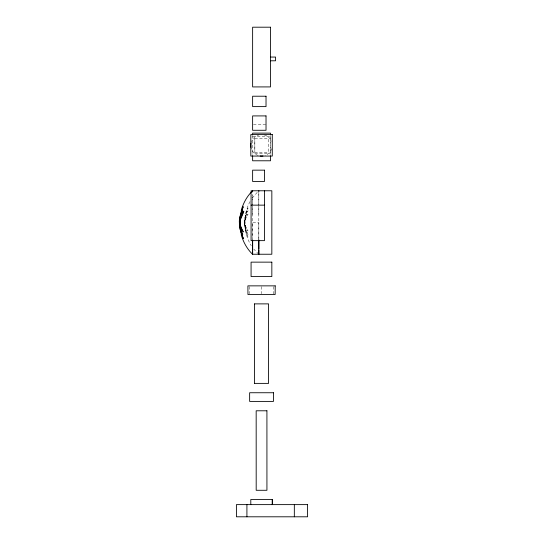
<?xml version="1.0" encoding="UTF-8"?>
<svg xmlns="http://www.w3.org/2000/svg" width="544" height="544" viewBox="0 0 544 544"><rect width="100%" height="100%" fill="white"/><g stroke="black" fill="none" stroke-linecap="round" stroke-linejoin="round"><path stroke-width="0.41" stroke-dasharray="2.72 2.04" d="M244.739 223.938C244.242 218.362 245.976 231.445 248.03 230.935C242.964 224.176 244.705 215.104 248.037 208.026C243.406 216.974 243.828 228.072 248.037 237.082C243.712 229.01 243.739 218.844 248.05 210.773C243.576 217.62 243.576 227.494 248.05 234.335C245.813 230.302 244.963 225.733 244.739 221.17M252.627 240.006L252.627 191.855M258.822 240.006L258.828 191.855M258.822 214.295L258.828 192.651M244.766 222.775L244.739 220.871L244.739 224.244C244.963 220.66 245.888 217.11 248.03 214.18C246.017 216.526 244.848 219.497 244.739 222.591C244.827 230.731 246.99 238.83 251.28 245.779M244.766 222.34L244.739 222.408C244.882 214.601 246.799 206.781 250.879 200.083M252.273 198.002L257.666 191.889M253.47 124.515L266.023 124.515M252.613 136.578L270.49 136.578L270.47 153.435L252.613 153.435M254.83 138.421L268.26 138.421L268.26 152.252L254.83 152.252L254.83 138.421L254.857 152.252M258.72 254.238L253.762 249.098M252.627 214.295L252.627 195.024M273.455 286.647L273.462 294.522M270.49 135.64L270.49 154.918M261.548 286.647L261.555 293.74M258.822 238.374L258.828 222.503L252.627 222.503L252.627 238.374M252.627 135.64L252.627 154.918M249.655 286.647L249.642 293.74M271.742 148.757A10.73 10.73 0 0 1 264.989 155.509M258.148 155.509A10.73 10.73 0 0 1 251.199 148.09M251.199 142.589A10.73 10.73 0 0 1 258.76 134.98M264.316 134.966A10.73 10.73 0 0 1 271.497 141.256"/><path stroke-width="0.82" d="M239.666 222.618C238.687 220.279 249.213 199.512 240.054 220.585C239.693 223.02 239.578 225.461 240.054 227.895C239.367 229.357 246.996 247.364 241.196 233.356C238.823 225.978 239.319 217.729 242.78 210.773C240.591 214.241 239.285 218.443 239.843 222.557C238.306 223.951 247.316 238.374 241.196 228.582C237.565 212.575 239.911 231.669 242.78 234.335C239.319 227.378 238.823 219.13 241.196 211.752C247.35 196.058 237.334 221.585 239.673 222.442M252.627 250.077L252.627 254.34C247.051 248.975 243.222 242.019 241.196 234.58M252.627 248.887L252.627 240.006L252.62 254.238L271.837 254.238L271.844 190.774L251.076 190.774L251.076 240.638L264.472 240.638L264.472 190.774M258.822 254.34L258.822 250.077M258.822 248.887L258.822 240.006L258.822 254.238M240.054 218.144L241.196 214.146M252.627 191.488L252.627 190.774C247.051 196.132 243.229 203.089 241.196 210.528M240.054 225.937L239.809 222.217M270.49 57.059L275.556 57.059L275.556 60.792L270.49 60.792M251.076 205.142L264.472 205.142M254.524 303.878L268.586 303.878L268.586 383.384L254.524 383.384M258.828 190.774L258.828 191.597M294.331 504.621L294.331 516.8M272.313 504.621L272.313 499.501L250.798 499.501L250.798 504.621M272.292 499.501L272.292 504.621M270.49 134.796L270.49 133.124L252.627 133.124L252.627 134.796M270.49 155.754L270.49 160.786L252.627 160.786L252.627 155.754M254.538 303.878L254.538 383.384M246.915 504.621L246.915 516.8M262.997 155.972A10.73 10.73 0 0 1 260.195 155.985M251.049 147.465A10.73 10.73 0 0 1 251.049 143.215M275.203 285.858L275.142 294.522L247.948 294.522L247.901 285.858L275.203 285.858M270.49 27.2L252.627 27.2L252.627 86.918L270.49 86.918L270.49 27.2M266.023 96.22L252.627 96.22L252.627 106.61L266.023 106.61L266.023 96.22M266.023 115.913L252.627 115.913L252.627 130.281L266.023 130.281L266.023 115.913M272.279 134.606L250.798 134.606L250.818 156.067L272.279 156.067L272.279 134.606M264.472 170.156L252.627 170.156L252.627 181.478L264.472 181.478L264.472 170.156M271.837 262.14L251.076 262.14L251.076 276.563L271.837 276.563L271.837 262.14M273.469 392.741L249.642 392.741L249.642 401.404L273.469 401.404L273.469 392.741M266.934 410.788L256.17 410.788L256.19 490.287L266.934 490.287L266.92 410.788M307.598 504.621L236.402 504.621L236.422 516.8L307.598 516.8L307.578 504.621"/></g></svg>
